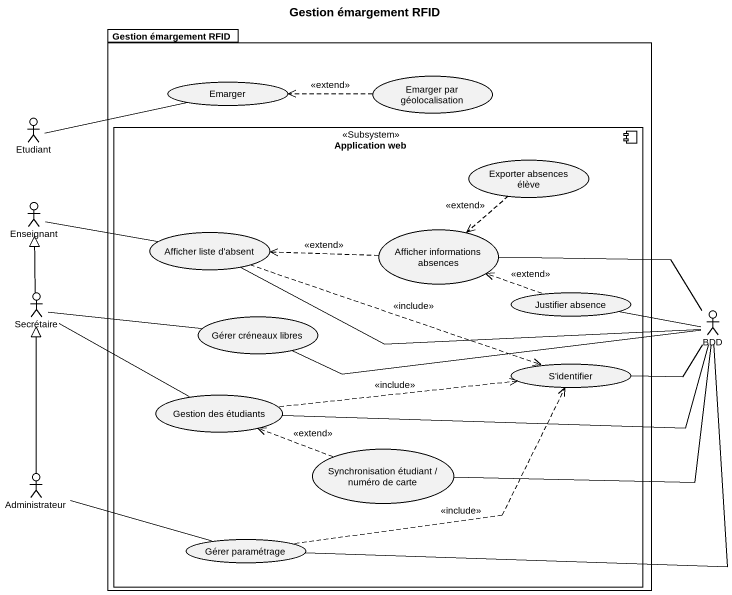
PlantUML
@startuml
title Gestion émargement RFID
package "Gestion émargement RFID" as Gestion_émargement_RFID {
  usecase Emarger
  usecase "Emarger par géolocalisation" as Emarger_par_géolocalisation
  component "Application web" as Application_web <<Subsystem>> {
    usecase "Exporter absences élève" as Exporter_absences_élève
    usecase "Afficher liste d'absent" as Afficher_liste_d_absent
    usecase "Afficher informations absences" as Afficher_informations
    usecase "Justifier absence" as Justifier_absence
    usecase "Gérer créneaux libres" as Gérer_créneaux_libres
    usecase "S'identifier" as S_identifier
    usecase "Gestion des étudiants" as Gestion_des_étudiants
    usecase "Synchronisation étudiant / numéro de carte" as Synchronisation_étudiant
    usecase "Gérer paramétrage" as Gérer_paramétrage
  }
}
actor Etudiant
actor Enseignant
actor Secrétaire
actor BDD
actor Administrateur
Emarger_par_géolocalisation .left.> Emarger : <<extend>>
Etudiant -right- Emarger
Exporter_absences_élève ..> Afficher_informations : <<extend>>
Enseignant -right- Afficher_liste_d_absent
Afficher_liste_d_absent -right- BDD
Afficher_liste_d_absent .right.> S_identifier : <<include>>
Afficher_informations .left.> Afficher_liste_d_absent : <<extend>>
Secrétaire -up-|> Enseignant
Secrétaire -right- Gérer_créneaux_libres
Secrétaire -right- Gestion_des_étudiants
Justifier_absence .left.> Afficher_informations : <<extend>>
BDD -left- Afficher_informations
BDD -left- Justifier_absence
BDD -left- S_identifier
Gérer_créneaux_libres -right- BDD
Gestion_des_étudiants -right- BDD
Gestion_des_étudiants .right.> S_identifier : <<include>>
Synchronisation_étudiant -right- BDD
Synchronisation_étudiant .left.> Gestion_des_étudiants : <<extend>>
Administrateur -up-|> Secrétaire
Administrateur -right- Gérer_paramétrage
Gérer_paramétrage -right- BDD
Gérer_paramétrage .right.> S_identifier : <<include>>
@enduml
